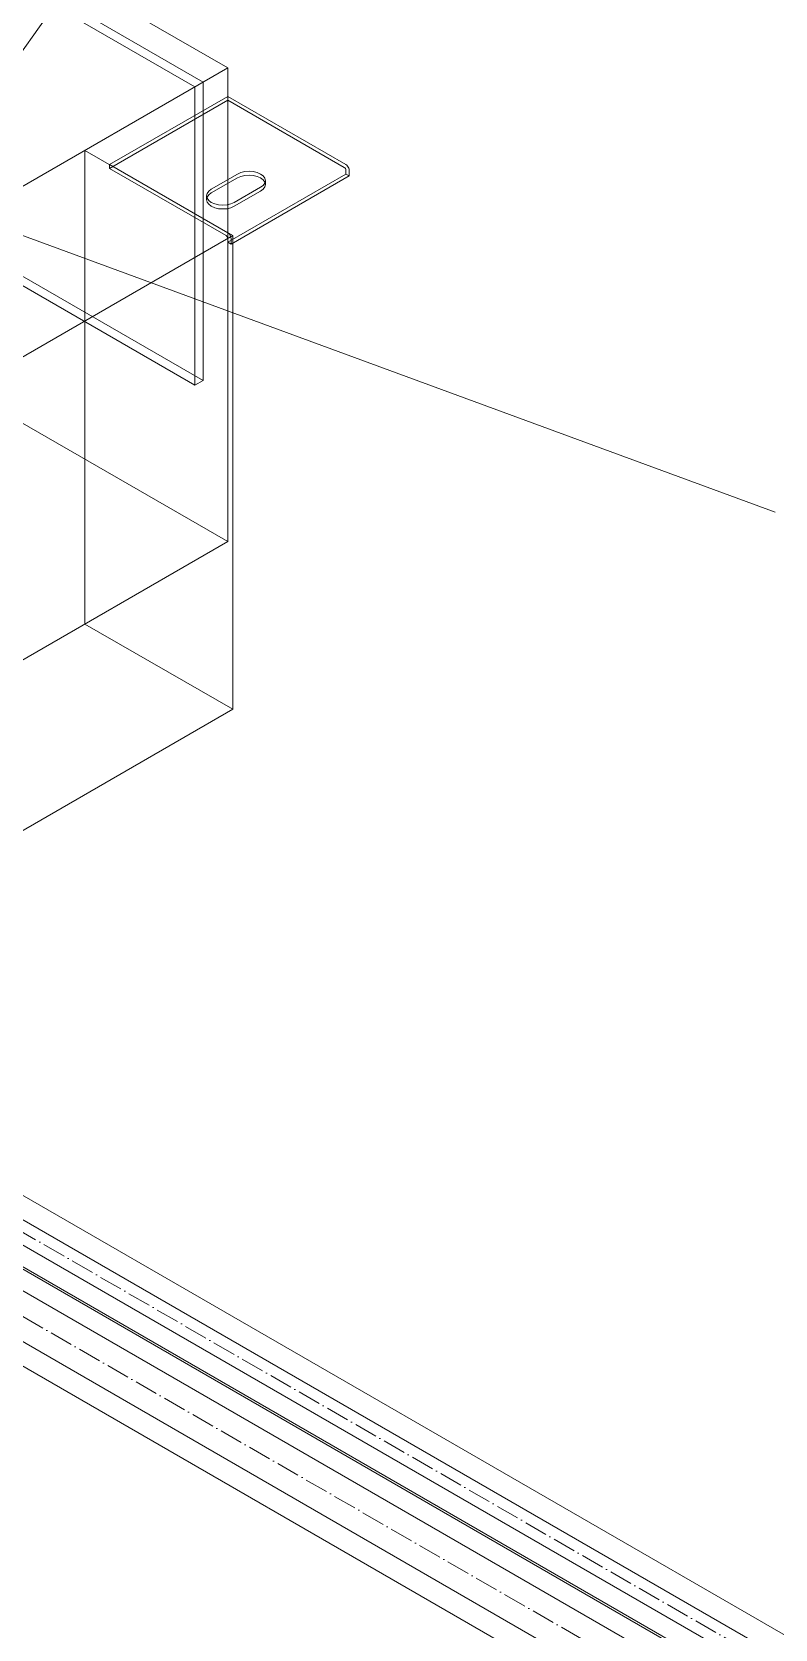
# Model space of a CAD drawing. Header units: millimetres. Extents: x -88595 to 880822, y -1054509 to -148035.
# Drawn here: x 376047 to 376367, y -321011 to -320322 of the extents above; entities that cross this region are included whole.
import ezdxf

# ---------------------------------------------------------------- set-up
doc = ezdxf.new("R2010")
doc.units = ezdxf.units.MM
doc.linetypes.add('$12$ADSK_Осевая', pattern=[14, 10, -2, 0, -2])
for name, color, linetype, lineweight in [('Воздуховоды', 7, 'Continuous', 18), ('Изоляция', 7, 'Continuous', 18), ('Марки', 7, 'Continuous', 20), ('Оборудование', 7, 'Continuous', 18), ('Трубопровод', 7, 'Continuous', 18)]:
    doc.layers.add(name, color=color, linetype=linetype, lineweight=lineweight)

# ---------------------------------------------------------------- blocks, each defined once
blk = doc.blocks.new('$0$ADSK_Канальный блок кондиционера1 - AD182MJERAB-3267445-В_ОВ3_1')
at = {"layer": 'Оборудование'}
for p, q in [((1407.41, 16995.41), (657.88, 17428.15)), ((661.42, 17430.19), (1410.95, 16997.45)), ((679.09, 17432.24), (1421.55, 17003.58)), ((657.88, 17299.56), (1407.41, 16866.81)), ((1410.95, 16868.85), (661.42, 17301.6)), ((1421.55, 16799.45), (679.09, 17228.11)), ((928.7, 16719.03), (1421.55, 17003.58)), ((1421.55, 17003.58), (1421.55, 16799.45)), ((1407.41, 16995.41), (1410.95, 16997.45)), ((1407.41, 16866.81), (1407.41, 16995.41)), ((1410.95, 16997.45), (1410.95, 16868.85)), ((1370.64, 16961.93), (1421.55, 16991.33)), ((1421.55, 16989.69), (1370.64, 16960.3)), ((1421.55, 16991.33), (1472.47, 16961.93)), ((1421.55, 16989.69), (1421.55, 16991.33)), ((1471.76, 16960.71), (1421.55, 16989.69)), ((1360.04, 16968.06), (1218.62, 16886.41)), ((1423.68, 16931.32), (1360.04, 16968.06)), ((1360.04, 16763.93), (1360.04, 16968.06)), ((1370.64, 16961.93), (1370.64, 16960.3)), ((1421.55, 16932.54), (1370.64, 16961.93)), ((1370.64, 16960.3), (1420.85, 16931.32)), ((1414.48, 16951.32), (1425.8, 16957.85)), ((1472.47, 16957.85), (1421.55, 16928.46)), ((1472.47, 16957.85), (1472.47, 16959.48)), ((1473.88, 16957.04), (1472.47, 16957.85)), ((1473.88, 16959.48), (1473.88, 16957.04)), ((1425.8, 16956.22), (1414.48, 16949.69)), ((1473.88, 16957.04), (1422.97, 16927.64)), ((1435.7, 16952.14), (1424.38, 16945.6)), ((1437.75, 16953.36), (1437.75, 16954.99)), ((1412.43, 16948.46), (1412.43, 16946.83)), ((1424.38, 16943.97), (1435.7, 16950.5)), ((1282.25, 16849.67), (1423.68, 16931.32)), ((1421.55, 16930.09), (1421.55, 16928.46)), ((1422.97, 16927.64), (1422.97, 16930.09)), ((1423.68, 16727.19), (1423.68, 16931.32)), ((1421.55, 16928.46), (1422.97, 16927.64)), ((1410.95, 16868.85), (1407.41, 16866.81)), ((1421.55, 16799.45), (928.7, 16514.9)), ((1218.62, 16682.28), (1360.04, 16763.93)), ((1360.04, 16763.93), (1423.68, 16727.19)), ((1423.68, 16727.19), (1282.25, 16645.54))]:
    blk.add_line(p, q, dxfattribs=at)
for points in [[(1425.8, 16957.85, 0), (1427.25, 16958.49, 0), (1428.94, 16958.9, 0), (1430.75, 16959.04, 0), (1432.56, 16958.9, 0), (1434.25, 16958.49, 0), (1435.7, 16957.85, 0), (1436.81, 16957.01, 0), (1437.51, 16956.04, 0), (1437.75, 16954.99, 0), (1437.51, 16953.95, 0), (1436.81, 16952.97, 0), (1435.7, 16952.14, 0)], [(1472.47, 16959.48, 0), (1472.44, 16959.71, 0), (1472.37, 16959.95, 0), (1472.26, 16960.18, 0), (1472.11, 16960.4, 0), (1471.94, 16960.58, 0), (1471.76, 16960.71, 0)], [(1472.47, 16961.93, 0), (1472.83, 16961.67, 0), (1473.17, 16961.31, 0), (1473.47, 16960.88, 0), (1473.69, 16960.41, 0), (1473.83, 16959.94, 0), (1473.88, 16959.48, 0)], [(1424.38, 16945.6, 0), (1422.93, 16944.96, 0), (1421.25, 16944.56, 0), (1419.43, 16944.42, 0), (1417.62, 16944.56, 0), (1415.93, 16944.96, 0), (1414.48, 16945.6, 0), (1413.37, 16946.44, 0), (1412.67, 16947.42, 0), (1412.43, 16948.46, 0), (1412.67, 16949.51, 0), (1413.37, 16950.48, 0), (1414.48, 16951.32, 0)], [(1435.7, 16950.5, 0), (1436.81, 16951.34, 0), (1437.51, 16952.31, 0), (1437.75, 16953.36, 0), (1437.51, 16954.41, 0), (1436.81, 16955.38, 0), (1435.7, 16956.22, 0), (1434.25, 16956.86, 0), (1432.56, 16957.26, 0), (1430.75, 16957.4, 0), (1428.94, 16957.26, 0), (1427.25, 16956.86, 0), (1425.8, 16956.22, 0)], [(1414.48, 16949.69, 0), (1413.37, 16948.85, 0), (1412.67, 16947.87, 0), (1412.43, 16946.83, 0), (1412.67, 16945.78, 0), (1413.37, 16944.81, 0), (1414.48, 16943.97, 0), (1415.93, 16943.33, 0), (1417.62, 16942.93, 0), (1419.43, 16942.79, 0), (1421.25, 16942.93, 0), (1422.93, 16943.33, 0), (1424.38, 16943.97, 0)], [(1420.85, 16931.32, 0), (1421.03, 16931.18, 0), (1421.2, 16931, 0), (1421.35, 16930.79, 0), (1421.46, 16930.55, 0), (1421.53, 16930.32, 0), (1421.55, 16930.09, 0)], [(1422.97, 16930.09, 0), (1422.92, 16930.54, 0), (1422.78, 16931.02, 0), (1422.55, 16931.48, 0), (1422.26, 16931.91, 0), (1421.92, 16932.27, 0), (1421.55, 16932.54, 0)]]:
    blk.add_polyline3d(points, dxfattribs=at)
blk = doc.blocks.new('$0$ADSK_Решетка вентиляционная жалюзийная_Приточная2 - Решетка приточная_Однорядная-V179-В_ОВ3_1')
at = {"layer": 'Воздуховоды', "color": 140, "true_color": 0x1bb3e4}
for p, q in [((6617.38, 14251.17), (6511.31, 14189.93)), ((7041.64, 14006.22), (6617.38, 14251.17)), ((6617.38, 14210.34), (6617.38, 14251.17)), ((6617.38, 14230.75), (6475.95, 14149.1)), ((6475.95, 14145.02), (6617.38, 14226.67)), ((7076.99, 13965.39), (6617.38, 14230.75)), ((6617.38, 14226.67), (6617.38, 14230.75)), ((6617.38, 14226.67), (7076.99, 13961.31)), ((6511.31, 14149.1), (6617.38, 14210.34)), ((6518.38, 14149.1), (6617.38, 14206.26)), ((6617.38, 14206.26), (6518.38, 14149.1)), ((6617.38, 14210.34), (7041.64, 13965.39)), ((6617.38, 14206.26), (7034.57, 13965.39)), ((6617.38, 14202.18), (6617.38, 14206.26)), ((7034.57, 13965.39), (6617.38, 14206.26)), ((6617.38, 14202.18), (6617.38, 14206.26)), ((6617.38, 14202.18), (6518.38, 14145.02)), ((6518.38, 14145.02), (6617.38, 14202.18)), ((7034.57, 13961.31), (6617.38, 14202.18)), ((6617.38, 14202.18), (7034.57, 13961.31)), ((6511.31, 14189.93), (6935.57, 13944.98)), ((6511.31, 14149.1), (6511.31, 14189.93)), ((6475.95, 14149.1), (6935.57, 13883.74)), ((6475.95, 14145.02), (6475.95, 14149.1)), ((6935.57, 13879.66), (6475.95, 14145.02)), ((6935.57, 13904.15), (6511.31, 14149.1)), ((6935.57, 13908.24), (6518.38, 14149.1)), ((6518.38, 14145.02), (6518.38, 14149.1)), ((6518.38, 14149.1), (6935.57, 13908.24)), ((6518.38, 14145.02), (6518.38, 14149.1)), ((6518.38, 14145.02), (6935.57, 13904.15)), ((6935.57, 13904.15), (6518.38, 14145.02)), ((6935.57, 13944.98), (7041.64, 14006.22)), ((7041.64, 14006.22), (7041.64, 13965.39)), ((6829.51, 13940.9), (6723.44, 14002.13)), ((6723.44, 14002.13), (6776.47, 13865.45)), ((6935.57, 13883.74), (7076.99, 13965.39)), ((7034.57, 13965.39), (6935.57, 13908.24)), ((6935.57, 13908.24), (7034.57, 13965.39)), ((7041.64, 13965.39), (6935.57, 13904.15)), ((7034.57, 13961.31), (7034.57, 13965.39)), ((7034.57, 13965.39), (7034.57, 13961.31)), ((7076.99, 13965.39), (7076.99, 13961.31)), ((7076.99, 13961.31), (6935.57, 13879.66)), ((6935.57, 13904.15), (7034.57, 13961.31)), ((7034.57, 13961.31), (6935.57, 13904.15)), ((6935.57, 13904.15), (6935.57, 13944.98)), ((6776.47, 13865.45), (6829.51, 13940.9)), ((6935.57, 13908.24), (6935.57, 13904.15)), ((6935.57, 13904.15), (6935.57, 13908.24)), ((6935.57, 13879.66), (6935.57, 13883.74))]:
    blk.add_line(p, q, dxfattribs=at)

msp = doc.modelspace()

# ---------------------------------------------------------------- linework, layer by layer
at = {"layer": 'Изоляция', "color": 190, "true_color": 0x8000ff}
for p, q in [((378546.71, -322269.36), (375744.6, -320651.56)), ((375727.58, -320673.51), (378536.21, -322295.08))]:
    msp.add_line(p, q, dxfattribs=at)
at = {"layer": 'Изоляция', "color": 134, "true_color": 0x00a6a6}
for p, q in [((378565.65, -322311), (375759.65, -320690.95)), ((375740.52, -320722.69), (378549.14, -322344.25))]:
    msp.add_line(p, q, dxfattribs=at)
at = {"layer": 'Марки'}
msp.add_line((375687.7, -320279.67), (376366.91, -320529.23), dxfattribs=at)
at = {"layer": 'Трубопровод', "color": 190, "true_color": 0x8000ff}
for p, q in [((378545.47, -322279.04), (375736.84, -320657.48)), ((375732.08, -320665.72), (378540.71, -322287.28))]:
    msp.add_line(p, q, dxfattribs=at)
at = {"layer": 'Трубопровод', "color": 190, "linetype": '$12$ADSK_Осевая', "true_color": 0x8000ff}
msp.add_line((375734.46, -320661.6), (378543.09, -322283.16), dxfattribs=at)
msp.add_line((375734.46, -320661.6), (378543.09, -322283.16), dxfattribs=at)
at = {"layer": 'Трубопровод', "color": 134, "true_color": 0x00a6a6}
for p, q in [((378563.17, -322319.96), (375754.54, -320698.4)), ((375745.02, -320714.89), (378553.64, -322336.46))]:
    msp.add_line(p, q, dxfattribs=at)
at = {"layer": 'Трубопровод', "color": 134, "linetype": '$12$ADSK_Осевая', "true_color": 0x00a6a6}
msp.add_line((375749.78, -320706.64), (378558.41, -322328.21), dxfattribs=at)
msp.add_line((375749.78, -320706.64), (378558.41, -322328.21), dxfattribs=at)

# ---------------------------------------------------------------- block references
at = {"layer": 'Воздуховоды', "color": 140, "true_color": 0x1bb3e4}
msp.add_blockref('$0$ADSK_Решетка вентиляционная жалюзийная_Приточная2 - Решетка приточная_Однорядная-V179-В_ОВ3_1', (369264.87, -334197.92), dxfattribs=at)
at = {"layer": 'Оборудование'}
msp.add_blockref('$0$ADSK_Канальный блок кондиционера1 - AD182MJERAB-3267445-В_ОВ3_1', (374709.59, -337341.43), dxfattribs=at)

doc.saveas('drawing.dxf')
